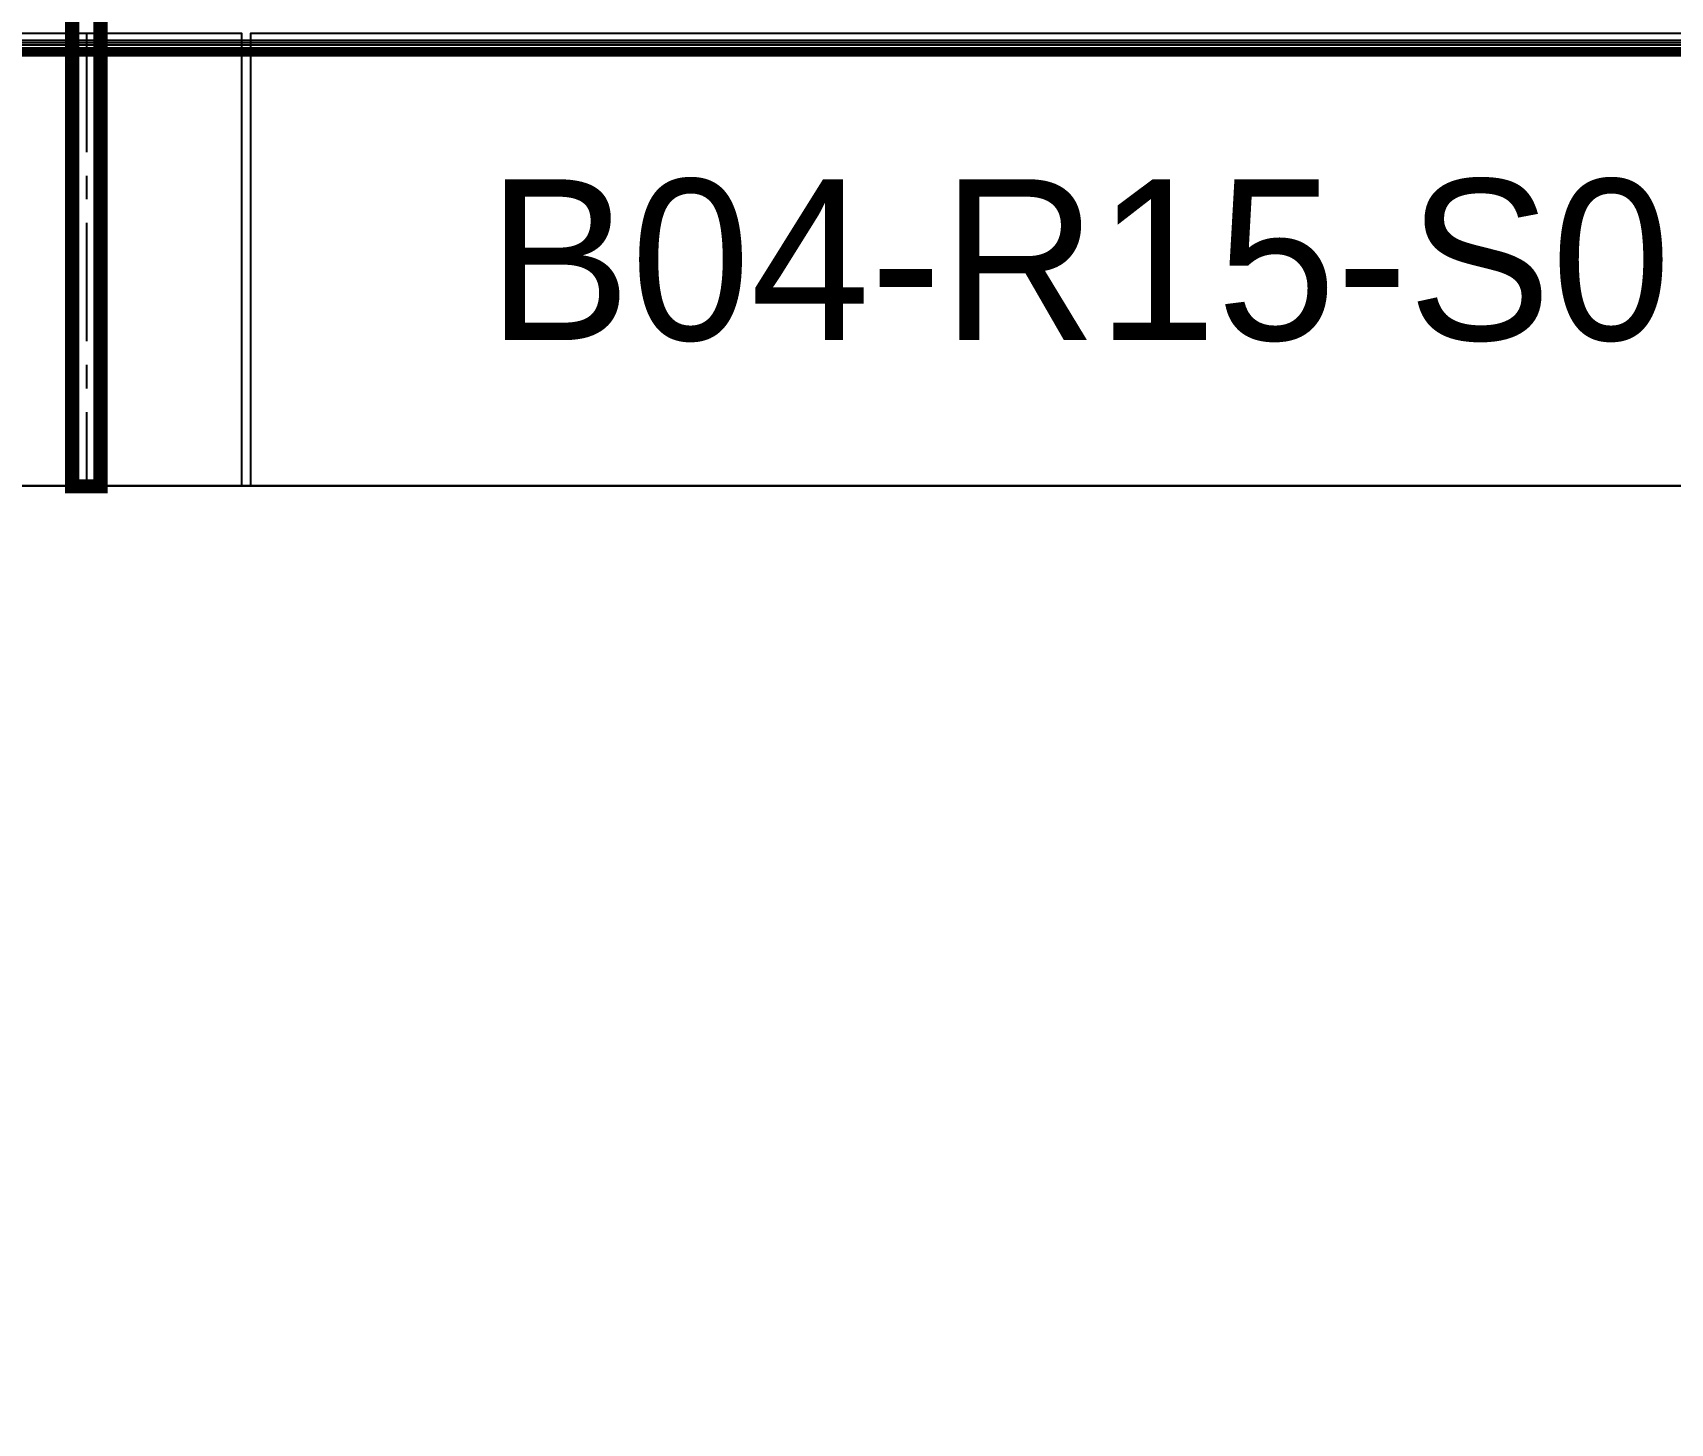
# Model space of a CAD drawing. Header units: metres. Extents: x 532250 to 532639, y 2673852 to 2674172.
# Drawn here: x 532441.92 to 532459.23, y 2674051.88 to 2674066.58 of the extents above; entities that cross this region are included whole.
import ezdxf
from ezdxf.enums import TextEntityAlignment as Align

# ---------------------------------------------------------------- set-up
doc = ezdxf.new("R2010")
doc.units = ezdxf.units.M
doc.header["$MEASUREMENT"] = 0
doc.linetypes.add('CENTER', pattern=[2, 1.25, -0.25, 0.25, -0.25])
doc.linetypes.add('DASHED', pattern=[0.75, 0.5, -0.25])
for name, color, linetype in [('DC Trench BL-04', 40, 'Continuous'), ('E-Inverter Grouping', 2, 'Continuous'), ('IDT', 7, 'Continuous'), ('LT Cable(AG) INV to LT Panel BL-04', 2, 'Continuous'), ('Messenger Wire Block-04 (Master Path)', 30, 'Continuous'), ('Messenger Wire Block-04 (MW Path)', 191, 'Continuous'), ('MMS Table Block-04', 8, 'Continuous'), ('Plan Line - DC', 40, 'Continuous')]:
    doc.layers.add(name, color=color, linetype=linetype)
doc.styles.get("Standard").update_dxf_attribs({"font": 'Adani Regular.ttf'})

# ---------------------------------------------------------------- blocks, each defined once
blk = doc.blocks.new('MMS Table (32.292 x 4.788)')
at = {"color": 0}
blk.add_lwpolyline([(0, -0.002), (0, 4.786), (32.292, 4.786), (32.292, -0.002)], close=True, dxfattribs=at)
at = {"color": 7}
blk.add_attdef('ID1', text='', height=1.7, dxfattribs=at).set_placement((16.146, 2.392), align=Align.MIDDLE_CENTER)
blk = doc.blocks.new('IDT')
at = {"layer": 'IDT', "color": 243, "linetype": 'DASHED'}
blk.add_lwpolyline([(45.5, 32.586), (45.5, -4.032), (0, -4.032), (0, 32.586)], close=True, dxfattribs=at)

msp = doc.modelspace()

# ---------------------------------------------------------------- linework, layer by layer
at = {"layer": 'DC Trench BL-04', "color": 40, "const_width": 0.15}
msp.add_lwpolyline([(532442.638, 2674096.571), (532442.338, 2674096.571), (532442.338, 2674061.787), (532442.638, 2674061.787)], close=True, dxfattribs=at)
at = {"layer": 'E-Inverter Grouping', "color": 3}
msp.add_lwpolyline([(532476.519, 2674061.791), (532411.835, 2674061.791), (532411.835, 2674096.575), (532476.519, 2674096.575)], close=True, dxfattribs=at)
at = {"layer": 'LT Cable(AG) INV to LT Panel BL-04', "color": 5}
for points in [[(532435.906, 2674047.22, -0.325999), (532435.281, 2674048.077), (532435.281, 2674051.277, 0.214019), (532434.979, 2674051.949), (532428.265, 2674057.927, -0.214019), (532427.964, 2674058.599), (532427.964, 2674060.369, -0.0289), (532427.97, 2674060.473), (532428.025, 2674060.953, 0.0289), (532428.031, 2674061.056), (532428.031, 2674065.603, -0.414214), (532428.931, 2674066.503), (532477.565, 2674066.503, -0.414214), (532478.465, 2674065.603), (532478.465, 2674059.903, 0.414214), (532479.365, 2674059.003), (532571.157, 2674059.003, 0.414214), (532572.057, 2674059.903), (532572.057, 2674060.226)], [(532435.906, 2674047.254, -0.317911), (532435.306, 2674048.102), (532435.306, 2674051.288, 0.214019), (532435.004, 2674051.96), (532428.29, 2674057.938, -0.214019), (532427.989, 2674058.61), (532427.989, 2674060.368, -0.0289), (532427.995, 2674060.472), (532428.05, 2674060.951, 0.0289), (532428.056, 2674061.055), (532428.056, 2674065.578, -0.414214), (532428.956, 2674066.478), (532477.54, 2674066.478, -0.414214), (532478.44, 2674065.578), (532478.44, 2674037.378, 0.414214), (532479.34, 2674036.478), (532506.373, 2674036.478, 0.414214), (532507.273, 2674037.378), (532507.273, 2674037.726)], [(532435.906, 2674047.288, -0.309777), (532435.331, 2674048.127), (532435.331, 2674051.299, 0.214019), (532435.029, 2674051.971), (532428.315, 2674057.949, -0.214019), (532428.014, 2674058.621), (532428.014, 2674060.366, -0.0289), (532428.02, 2674060.47), (532428.075, 2674060.95, 0.0289), (532428.081, 2674061.054), (532428.081, 2674065.553, -0.414214), (532428.981, 2674066.453), (532477.515, 2674066.453, -0.414214), (532478.415, 2674065.553), (532478.415, 2674037.353, 0.414214), (532479.315, 2674036.453), (532571.157, 2674036.453, 0.414214), (532572.057, 2674037.353), (532572.057, 2674037.726)]]:
    msp.add_lwpolyline(points, format="xyb", dxfattribs=at)
at = {"layer": 'Messenger Wire Block-04 (Master Path)'}
msp.add_lwpolyline([(532428.156, 2674066.38), (532478.34, 2674066.38)], dxfattribs=at)
at = {"layer": 'Messenger Wire Block-04 (MW Path)', "const_width": 0.1}
msp.add_lwpolyline([(532428.156, 2674066.38), (532478.34, 2674066.38)], dxfattribs=at)
at = {"layer": 'Plan Line - DC', "color": 6, "linetype": 'CENTER'}
msp.add_lwpolyline([(532442.489, 2674096.571), (532442.489, 2674061.787)], dxfattribs=at)

# ---------------------------------------------------------------- block references
at = {"layer": 'IDT', "color": 8, "rotation": 180}
msp.add_blockref('IDT', (532466.927, 2674057.759), dxfattribs=at)
at = {"layer": 'MMS Table Block-04'}
msp.add_blockref('MMS Table (32.292 x 4.788)', (532411.835, 2674061.791), dxfattribs=at)
msp.add_blockref('MMS Table (32.292 x 4.788)', (532444.227, 2674061.791), dxfattribs=at).add_auto_attribs({'ID1': 'B04-R15-S07-I24-Sr19&20'})

doc.saveas('drawing.dxf')
